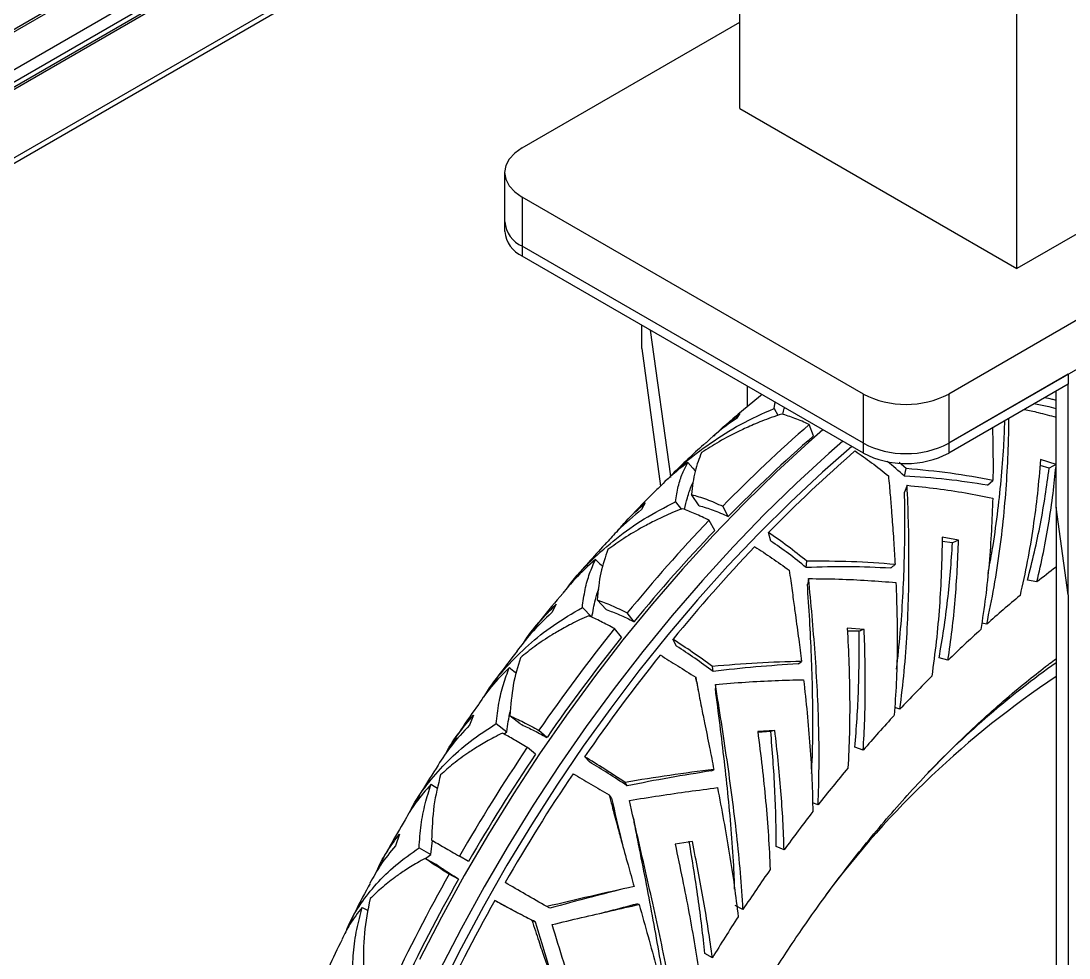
# Model space of a CAD drawing. Header units: millimetres. Extents: x 0 to 597, y 0 to 420.
# Drawn here: x 461.96 to 473.54, y 88.44 to 98.8 of the extents above; entities that cross this region are included whole.
import ezdxf

# ---------------------------------------------------------------- set-up
doc = ezdxf.new("R2010")
doc.units = ezdxf.units.MM

msp = doc.modelspace()

# ---------------------------------------------------------------- linework, layer by layer
at = {"color": 7, "linetype": 'Continuous', "lineweight": 25}
for p, q in [((472.968, 105.105), (413.1, 70.544)), ((472.945, 105.064), (413.077, 70.503)), ((472.827, 104.577), (413.031, 70.057)), ((472.945, 104.509), (413.077, 69.947)), ((472.945, 104.454), (413.077, 69.893)), ((472.968, 104.441), (413.1, 69.879)), ((413.066, 69.046), (472.934, 103.608)), ((472.968, 103.684), (413.1, 69.123)), ((469.904, 97.832), (469.904, 101.859)), ((472.968, 96.063), (472.968, 100.418)), ((467.5, 97.397), (469.904, 98.784)), ((478.437, 98.267), (472.214, 94.675)), ((469.904, 97.832), (472.968, 96.063)), ((476.033, 97.832), (472.968, 96.063)), ((478.437, 97.723), (472.214, 94.131)), ((467.305, 97.124), (467.305, 96.58)), ((471.271, 94.675), (467.5, 96.852)), ((467.5, 96.852), (467.5, 96.308)), ((467.305, 96.58), (467.305, 96.471)), ((471.271, 94.131), (467.5, 96.308)), ((467.5, 96.308), (467.5, 96.199)), ((471.271, 94.022), (467.5, 96.199)), ((468.82, 95.178), (468.82, 95.437)), ((468.915, 95.382), (469.137, 93.768)), ((468.82, 95.178), (469.03, 93.657)), ((473.534, 94.893), (472.214, 94.131)), ((473.534, 94.784), (472.214, 94.022)), ((473.534, 94.893), (473.534, 94.784)), ((473.534, 92.456), (473.534, 94.784)), ((470.151, 94.669), (470.137, 94.659)), ((471.271, 94.131), (471.271, 94.675)), ((472.214, 94.675), (472.214, 94.131)), ((473.401, 93.423), (473.401, 94.707)), ((470.283, 94.516), (470.297, 94.585)), ((469.904, 94.458), (469.868, 94.406)), ((470.283, 94.516), (470.327, 94.44)), ((470.72, 94.212), (470.673, 94.338)), ((471.271, 94.022), (471.271, 94.131)), ((472.214, 94.131), (472.214, 94.022)), ((471.745, 93.851), (471.667, 93.918)), ((473.325, 93.856), (473.224, 93.884)), ((473.403, 93.897), (473.23, 93.95)), ((469.139, 93.758), (469.139, 93.753)), ((471.724, 93.768), (471.745, 93.851)), ((469.456, 93.441), (469.37, 93.564)), ((468.86, 93.471), (468.819, 93.399)), ((469.194, 93.484), (469.259, 93.399)), ((469.777, 93.322), (469.717, 93.435)), ((473.534, 92.456), (473.401, 93.423)), ((473.401, 93.423), (473.401, 85.613)), ((469.628, 93.168), (469.566, 93.279)), ((470.247, 93.05), (470.222, 93.143)), ((472.257, 93.029), (472.141, 93.046)), ((472.324, 93.061), (472.143, 93.093)), ((470.639, 92.758), (470.646, 92.827)), ((473.189, 92.598), (473.085, 92.619)), ((467.873, 92.353), (467.828, 92.261)), ((468.428, 92.293), (468.328, 92.4)), ((473.534, 92.456), (473.534, 84.646)), ((468.164, 92.315), (468.27, 92.208)), ((468.736, 92.159), (468.661, 92.256)), ((472.635, 92.131), (472.579, 92.144)), ((468.597, 91.988), (468.52, 92.082)), ((471.28, 92.074), (471.093, 92.086)), ((471.224, 92.053), (471.095, 92.056)), ((469.206, 91.888), (469.166, 91.964)), ((469.611, 91.61), (469.604, 91.664)), ((472.206, 91.733), (472.108, 91.759)), ((469.43, 91.489), (469.446, 91.39)), ((469.635, 91.466), (469.635, 91.42)), ((471.675, 91.192), (471.617, 91.209)), ((466.961, 91.126), (466.916, 91.014)), ((467.477, 91.029), (467.364, 91.119)), ((467.212, 91.032), (467.331, 90.942)), ((467.773, 90.88), (467.684, 90.958)), ((467.298, 90.918), (467.331, 90.942)), ((470.292, 90.957), (470.103, 90.947)), ((470.247, 90.947), (470.104, 90.935)), ((467.647, 90.695), (467.556, 90.77)), ((471.269, 90.739), (471.176, 90.771)), ((468.243, 90.609), (468.19, 90.667)), ((468.66, 90.346), (468.639, 90.383)), ((470.771, 90.134), (470.709, 90.158)), ((466.143, 89.812), (466.099, 89.682)), ((466.489, 89.587), (466.507, 89.74)), ((469.381, 89.729), (469.19, 89.7)), ((466.359, 89.66), (466.489, 89.587)), ((466.429, 89.54), (466.489, 89.587)), ((466.907, 89.509), (466.806, 89.568)), ((470.395, 89.636), (470.307, 89.674)), ((466.795, 89.313), (466.692, 89.369)), ((465.729, 89.001), (465.797, 88.968)), ((467.265, 89.042), (467.197, 89.077)), ((467.804, 88.991), (467.772, 89.01)), ((468.792, 89.034), (468.768, 89.041)), ((469.94, 88.979), (469.855, 89.021)), ((469.602, 88.444), (469.518, 88.49))]:
    msp.add_line(p, q, dxfattribs=at)
at = {"color": 8, "linetype": 'Continuous', "lineweight": 25}
msp.add_line((469.991, 94.536), (469.991, 94.761), dxfattribs=at)
at = {"color": 7, "linetype": 'Continuous', "lineweight": 25, "flags": 128}
for points in [[(467.5, 97.397), (467.417, 97.338), (467.356, 97.272), (467.318, 97.199), (467.305, 97.124), (467.318, 97.049), (467.356, 96.977), (467.417, 96.911), (467.5, 96.852)], [(470.824, 94.28), (470.669, 94.144), (470.312, 93.815), (469.959, 93.472), (469.612, 93.113), (469.272, 92.741), (468.939, 92.355), (468.613, 91.958), (468.297, 91.548), (467.989, 91.127), (467.69, 90.697), (467.402, 90.257), (467.125, 89.809), (466.859, 89.354), (466.606, 88.892), (466.364, 88.424)], [(471.043, 94.154), (470.888, 94.018), (470.53, 93.689), (470.178, 93.346), (469.831, 92.987), (469.491, 92.615), (469.157, 92.229), (468.832, 91.831), (468.515, 91.422), (468.207, 91.001), (467.909, 90.571), (467.621, 90.131), (467.344, 89.683), (467.078, 89.228), (466.824, 88.766), (466.583, 88.298)], [(471.143, 94.096), (470.818, 93.811), (470.465, 93.48), (470.116, 93.135), (469.774, 92.775), (469.438, 92.401), (469.11, 92.014), (468.79, 91.615), (468.478, 91.205), (468.175, 90.784), (467.883, 90.353), (467.601, 89.914), (467.33, 89.467), (467.07, 89.012), (466.823, 88.551), (466.588, 88.086)], [(469.331, 93.919), (469.386, 93.856), (469.412, 93.826)], [(473.403, 93.897), (473.364, 93.876), (473.325, 93.856)], [(471.755, 93.666), (471.741, 93.629), (471.727, 93.591)], [(472.643, 93.668), (472.673, 93.694), (472.704, 93.72)], [(472.324, 93.061), (472.29, 93.045), (472.257, 93.029)], [(470.665, 92.635), (470.659, 92.604), (470.652, 92.573)], [(470.55, 91.692), (470.568, 91.706), (470.586, 91.72)], [(470.292, 90.957), (470.27, 90.952), (470.247, 90.947)], [(469.593, 90.511), (469.606, 90.518), (469.618, 90.526)], [(468.488, 90.209), (468.475, 90.228), (468.462, 90.246)], [(466.549, 89.474), (466.487, 89.508), (466.425, 89.542)], [(467.644, 88.842), (467.625, 88.851), (467.606, 88.86)]]:
    msp.add_lwpolyline(points, dxfattribs=at)
at = {"color": 7, "linetype": 'Continuous', "lineweight": 25}
for centre, radius, start, end in [((467.639, 96.613), 0.335, 185.6912, 245.6284), ((467.639, 96.504), 0.335, 185.6912, 245.6284), ((471.743, 95.585), 1.025, 242.6101, 297.3899), ((481.352, 82.063), 16.27, 131.0211, 135.6543), ((481.243, 82.116), 16.032, 131.0205, 135.6556), ((471.743, 95.041), 1.025, 242.6101, 297.3899), ((481.857, 81.771), 16.27, 131.0211, 135.6543), ((471.743, 94.932), 1.025, 242.6101, 297.3899), ((482.756, 80.7), 18.227, 136.3592, 140.6545), ((482.634, 80.766), 17.971, 136.3596, 140.6542), ((483.262, 80.409), 18.227, 136.3592, 140.6545), ((480.89, 82.913), 12.373, 127.2478, 128.4884), ((481.449, 82.232), 13.255, 129.583, 131.6824), ((483.853, 79.805), 19.643, 141.3161, 145.4026), ((482.016, 81.6), 14.103, 132.0557, 134.0707), ((483.715, 79.884), 19.366, 141.3164, 145.4026), ((484.359, 79.513), 19.643, 141.3161, 145.4026), ((479.549, 83.104), 10.573, 125.5557, 135.6731), ((479.138, 82.951), 10.339, 123.7038, 143.2312), ((482.732, 80.873), 15.124, 135.0533, 136.9762), ((483.258, 80.385), 15.841, 137.3202, 139.1846), ((484.455, 79.39), 20.374, 146.0417, 150.0293), ((484.304, 79.477), 20.083, 146.0417, 150.0297), ((483.847, 79.884), 16.615, 140.1016, 141.9078), ((484.96, 79.098), 20.374, 146.0417, 150.0293), ((484.211, 79.6), 17.077, 142.2304, 144.0049), ((484.398, 79.417), 20.311, 150.662, 154.6581), ((484.588, 79.328), 17.541, 144.8797, 146.6223), ((484.248, 79.503), 20.021, 150.6616, 154.6581), ((484.903, 79.125), 20.311, 150.662, 154.6581), ((484.791, 79.195), 17.784, 146.9362, 148.6619)]:
    msp.add_arc(centre, radius, start, end, dxfattribs=at)
for points, knots in [([(470.139, 94.657), (470.055, 94.59), (469.918, 94.481), (469.784, 94.361), (469.732, 94.315)], [0, 0, 0, 0, 0.612165, 1, 1, 1, 1]), ([(473.401, 94.512), (473.368, 94.521), (473.289, 94.543), (473.204, 94.556), (473.154, 94.565)], [0, 0, 0, 0, 0.413962, 1, 1, 1, 1]), ([(473.401, 94.604), (473.387, 94.608), (473.346, 94.62), (473.302, 94.628), (473.274, 94.634)], [0, 0, 0, 0, 0.351357, 1, 1, 1, 1]), ([(469.108, 93.733), (469.163, 93.788), (469.308, 93.933), (469.577, 94.136), (469.911, 94.348), (470.158, 94.459), (470.283, 94.516)], [0, 0, 0, 0, 0.166453, 0.439611, 0.715381, 1, 1, 1, 1]), ([(470.367, 94.454), (470.329, 94.441), (470.255, 94.416), (470.152, 94.377), (470.06, 94.339), (469.979, 94.303), (469.849, 94.242), (469.681, 94.155), (469.546, 94.068), (469.482, 94.027)], [0, 0, 0, 0, 0.120103, 0.23014, 0.330171, 0.420246, 0.5004, 0.764727, 1, 1, 1, 1]), ([(469.616, 94.21), (469.632, 94.226), (469.721, 94.316), (469.822, 94.394), (469.904, 94.458)], [0, 0, 0, 0, 0.180342, 1, 1, 1, 1]), ([(470.673, 94.338), (470.619, 94.362), (470.512, 94.41), (470.415, 94.44), (470.367, 94.454)], [0, 0, 0, 0, 0.500382, 1, 1, 1, 1]), ([(470.38, 94.45), (470.384, 94.473), (470.39, 94.501), (470.399, 94.522), (470.4, 94.525)], [0, 0, 0, 0, 0.847003, 1, 1, 1, 1]), ([(473.05, 94.505), (473.102, 94.494), (473.221, 94.469), (473.335, 94.437), (473.401, 94.419)], [0, 0, 0, 0, 0.4275755, 1, 1, 1, 1]), ([(469.868, 94.406), (469.767, 94.335), (469.65, 94.251), (469.547, 94.151), (469.533, 94.137)], [0, 0, 0, 0, 0.854639, 1, 1, 1, 1]), ([(472.635, 92.131), (472.663, 92.269), (472.72, 92.546), (472.783, 92.963), (472.83, 93.373), (472.861, 93.774), (472.877, 94.121), (472.879, 94.325), (472.88, 94.406)], [0, 0, 0, 0, 0.176705, 0.354443, 0.531239, 0.705897, 0.88223, 1, 1, 1, 1]), ([(472.649, 92.69), (472.665, 92.777), (472.707, 92.996), (472.754, 93.342), (472.796, 93.724), (472.823, 94.074), (472.832, 94.285), (472.836, 94.381)], [0, 0, 0, 0, 0.147083, 0.371572, 0.593071, 0.816406, 1, 1, 1, 1]), ([(472.697, 94.301), (472.698, 94.295), (472.699, 94.264), (472.702, 94.149), (472.705, 93.963), (472.704, 93.798), (472.704, 93.72)], [0, 0, 0, 0, 0.03396, 0.167521, 0.607953, 1, 1, 1, 1]), ([(469.531, 94.138), (469.522, 94.13), (469.396, 94.019), (469.263, 93.893), (469.142, 93.772), (469.133, 93.763)], [0, 0, 0, 0, 0.069862, 0.932383, 1, 1, 1, 1]), ([(469.482, 94.027), (469.455, 93.962), (469.402, 93.831), (469.381, 93.653), (469.37, 93.564)], [0, 0, 0, 0, 0.4995739, 1, 1, 1, 1]), ([(471.179, 94.046), (471.24, 94.004), (471.362, 93.919), (471.486, 93.821), (471.548, 93.772)], [0, 0, 0, 0, 0.500351, 1, 1, 1, 1]), ([(469.331, 93.919), (469.243, 93.852), (469.127, 93.762), (469.027, 93.656), (469.002, 93.63)], [0, 0, 0, 0, 0.755418, 1, 1, 1, 1]), ([(469.194, 93.484), (469.203, 93.542), (469.222, 93.657), (469.268, 93.801), (469.31, 93.88), (469.331, 93.919)], [0, 0, 0, 0, 0.339379, 0.672329, 1, 1, 1, 1]), ([(471.724, 93.768), (471.661, 93.825), (471.599, 93.881), (471.535, 93.93), (471.535, 93.93)], [0, 0, 0, 0, 0.997205, 1, 1, 1, 1]), ([(473.23, 93.95), (473.219, 93.825), (473.198, 93.581), (473.148, 93.204), (473.087, 92.826), (473.031, 92.574), (473.003, 92.447)], [0, 0, 0, 0, 0.255317, 0.500298, 0.750158, 1, 1, 1, 1]), ([(473.085, 92.619), (473.112, 92.723), (473.165, 92.93), (473.23, 93.242), (473.284, 93.552), (473.312, 93.755), (473.325, 93.856)], [0, 0, 0, 0, 0.250006, 0.499999, 0.75018, 1, 1, 1, 1]), ([(473.189, 92.598), (473.214, 92.707), (473.264, 92.925), (473.322, 93.252), (473.369, 93.57), (473.39, 93.775), (473.401, 93.873)], [0, 0, 0, 0, 0.254514, 0.509005, 0.763778, 1, 1, 1, 1]), ([(471.548, 93.772), (471.551, 93.736), (471.558, 93.665), (471.567, 93.561), (471.575, 93.465), (471.582, 93.378), (471.593, 93.236), (471.607, 93.043), (471.617, 92.872), (471.622, 92.792)], [0, 0, 0, 0, 0.120103, 0.23014, 0.330171, 0.420246, 0.500401, 0.764718, 1, 1, 1, 1]), ([(472.643, 93.668), (472.493, 93.691), (472.194, 93.738), (471.881, 93.758), (471.724, 93.768)], [0, 0, 0, 0, 0.500006, 1, 1, 1, 1]), ([(472.704, 93.72), (472.548, 93.748), (472.236, 93.806), (471.909, 93.836), (471.745, 93.851)], [0, 0, 0, 0, 0.499574, 1, 1, 1, 1]), ([(469.001, 93.632), (468.964, 93.596), (468.834, 93.468), (468.708, 93.333), (468.618, 93.236)], [0, 0, 0, 0, 0.284191, 1, 1, 1, 1]), ([(469.295, 93.399), (469.305, 93.442), (469.326, 93.542), (469.359, 93.64), (469.386, 93.69), (469.391, 93.699)], [0, 0, 0, 0, 0.390502, 0.884896, 1, 1, 1, 1]), ([(471.675, 91.192), (471.692, 91.331), (471.725, 91.61), (471.756, 92.034), (471.773, 92.453), (471.777, 92.866), (471.771, 93.274), (471.76, 93.534), (471.755, 93.666)], [0, 0, 0, 0, 0.16604, 0.333056, 0.499181, 0.663302, 0.828993, 1, 1, 1, 1]), ([(471.755, 93.666), (471.865, 93.655), (472.083, 93.633), (472.399, 93.584), (472.601, 93.544), (472.701, 93.524)], [0, 0, 0, 0, 0.339381, 0.672331, 1, 1, 1, 1]), ([(469.37, 93.564), (469.424, 93.548), (469.532, 93.518), (469.655, 93.463), (469.717, 93.435)], [0, 0, 0, 0, 0.49825, 1, 1, 1, 1]), ([(471.638, 91.635), (471.653, 91.767), (471.682, 92.033), (471.709, 92.431), (471.725, 92.826), (471.731, 93.216), (471.728, 93.465), (471.727, 93.591)], [0, 0, 0, 0, 0.195835, 0.396536, 0.594558, 0.794225, 1, 1, 1, 1]), ([(472.701, 93.524), (472.697, 93.405), (472.689, 93.167), (472.662, 92.8), (472.625, 92.434), (472.587, 92.191), (472.569, 92.072)], [0, 0, 0, 0, 0.250635, 0.50017, 0.755307, 1, 1, 1, 1]), ([(467.992, 92.525), (468.002, 92.538), (468.082, 92.651), (468.262, 92.838), (468.537, 93.084), (468.845, 93.303), (469.077, 93.423), (469.194, 93.484)], [0, 0, 0, 0, 0.032397, 0.273415, 0.511517, 0.751906, 1, 1, 1, 1]), ([(468.819, 93.399), (468.728, 93.324), (468.59, 93.21), (468.473, 93.077), (468.433, 93.031)], [0, 0, 0, 0, 0.654723, 1, 1, 1, 1]), ([(469.271, 93.408), (469.235, 93.394), (469.165, 93.366), (469.068, 93.323), (468.982, 93.282), (468.905, 93.243), (468.784, 93.179), (468.629, 93.087), (468.505, 92.997), (468.447, 92.955)], [0, 0, 0, 0, 0.120104, 0.230138, 0.330168, 0.420242, 0.500397, 0.764726, 1, 1, 1, 1]), ([(468.558, 93.168), (468.586, 93.201), (468.679, 93.31), (468.786, 93.405), (468.86, 93.471)], [0, 0, 0, 0, 0.3092342, 1, 1, 1, 1]), ([(469.566, 93.279), (469.513, 93.305), (469.408, 93.356), (469.317, 93.391), (469.271, 93.408)], [0, 0, 0, 0, 0.500385, 1, 1, 1, 1]), ([(469.456, 93.441), (469.506, 93.427), (469.606, 93.398), (469.72, 93.347), (469.777, 93.322)], [0, 0, 0, 0, 0.498684, 1, 1, 1, 1]), ([(470.646, 92.827), (470.575, 92.884), (470.433, 92.998), (470.292, 93.095), (470.222, 93.143)], [0, 0, 0, 0, 0.49825, 1, 1, 1, 1]), ([(470.639, 92.758), (470.574, 92.81), (470.442, 92.916), (470.312, 93.005), (470.247, 93.05)], [0, 0, 0, 0, 0.49867, 1, 1, 1, 1]), ([(472.143, 93.093), (472.14, 92.964), (472.135, 92.711), (472.113, 92.325), (472.079, 91.941), (472.045, 91.685), (472.027, 91.557)], [0, 0, 0, 0, 0.255317, 0.500295, 0.750159, 1, 1, 1, 1]), ([(472.206, 91.733), (472.222, 91.844), (472.254, 92.065), (472.287, 92.399), (472.311, 92.732), (472.319, 92.951), (472.324, 93.061)], [0, 0, 0, 0, 0.249914, 0.499816, 0.74999, 1, 1, 1, 1]), ([(468.431, 93.033), (468.312, 92.904), (468.187, 92.768), (468.069, 92.623), (468.064, 92.616)], [0, 0, 0, 0, 0.95174, 1, 1, 1, 1]), ([(468.447, 92.955), (468.418, 92.874), (468.359, 92.71), (468.339, 92.503), (468.328, 92.4)], [0, 0, 0, 0, 0.499574, 1, 1, 1, 1]), ([(470.071, 92.988), (470.134, 92.947), (470.259, 92.865), (470.388, 92.773), (470.452, 92.727)], [0, 0, 0, 0, 0.500354, 1, 1, 1, 1]), ([(472.108, 91.759), (472.126, 91.865), (472.163, 92.076), (472.204, 92.396), (472.236, 92.714), (472.25, 92.924), (472.257, 93.029)], [0, 0, 0, 0, 0.250003, 0.499996, 0.750183, 1, 1, 1, 1]), ([(468.31, 92.846), (468.232, 92.777), (468.101, 92.66), (467.992, 92.527), (467.948, 92.473)], [0, 0, 0, 0, 0.596439, 1, 1, 1, 1]), ([(468.164, 92.315), (468.173, 92.383), (468.192, 92.517), (468.241, 92.694), (468.287, 92.796), (468.31, 92.846)], [0, 0, 0, 0, 0.339379, 0.672333, 1, 1, 1, 1]), ([(468.31, 92.846), (468.33, 92.827), (468.357, 92.801), (468.384, 92.776), (468.39, 92.77)], [0, 0, 0, 0, 0.7543768, 1, 1, 1, 1]), ([(471.622, 92.792), (471.462, 92.804), (471.142, 92.827), (470.811, 92.827), (470.646, 92.827)], [0, 0, 0, 0, 0.4995739, 1, 1, 1, 1]), ([(470.452, 92.727), (470.457, 92.688), (470.467, 92.614), (470.482, 92.507), (470.496, 92.408), (470.508, 92.318), (470.528, 92.172), (470.555, 91.975), (470.576, 91.802), (470.586, 91.72)], [0, 0, 0, 0, 0.120104, 0.230138, 0.330168, 0.420242, 0.500398, 0.764717, 1, 1, 1, 1]), ([(471.573, 92.751), (471.42, 92.757), (471.113, 92.771), (470.797, 92.762), (470.639, 92.758)], [0, 0, 0, 0, 0.500009, 1, 1, 1, 1]), ([(471.573, 92.751), (471.581, 92.758), (471.597, 92.771), (471.614, 92.785), (471.622, 92.792)], [0, 0, 0, 0, 0.499997, 1, 1, 1, 1]), ([(470.771, 90.134), (470.775, 90.272), (470.784, 90.549), (470.78, 90.972), (470.764, 91.394), (470.738, 91.812), (470.705, 92.229), (470.679, 92.498), (470.665, 92.635)], [0, 0, 0, 0, 0.1660405, 0.3330572, 0.4991845, 0.6633019, 0.8289958, 1, 1, 1, 1]), ([(470.665, 92.635), (470.777, 92.634), (470.997, 92.632), (471.32, 92.616), (471.528, 92.6), (471.631, 92.592)], [0, 0, 0, 0, 0.339379, 0.672329, 1, 1, 1, 1]), ([(471.631, 92.592), (471.636, 92.47), (471.644, 92.227), (471.646, 91.855), (471.637, 91.486), (471.62, 91.243), (471.612, 91.124)], [0, 0, 0, 0, 0.2506309, 0.5001647, 0.7553129, 1, 1, 1, 1]), ([(467.949, 92.472), (467.866, 92.376), (467.749, 92.24), (467.64, 92.094), (467.609, 92.052)], [0, 0, 0, 0, 0.710901, 1, 1, 1, 1]), ([(468.27, 92.208), (468.281, 92.275), (468.3, 92.386), (468.332, 92.482), (468.345, 92.52)], [0, 0, 0, 0, 0.601239, 1, 1, 1, 1]), ([(470.698, 90.481), (470.7, 90.511), (470.709, 90.675), (470.713, 90.977), (470.711, 91.383), (470.698, 91.785), (470.678, 92.184), (470.661, 92.442), (470.652, 92.573)], [0, 0, 0, 0, 0.042496, 0.234701, 0.425699, 0.614157, 0.804174, 1, 1, 1, 1]), ([(467.512, 91.923), (467.514, 91.925), (467.563, 92.006), (467.681, 92.152), (467.809, 92.286), (467.873, 92.353)], [0, 0, 0, 0, 0.017243, 0.508767, 1, 1, 1, 1]), ([(468.328, 92.4), (468.379, 92.381), (468.481, 92.344), (468.601, 92.285), (468.661, 92.256)], [0, 0, 0, 0, 0.498245, 1, 1, 1, 1]), ([(467.077, 91.329), (467.089, 91.35), (467.159, 91.468), (467.321, 91.661), (467.563, 91.905), (467.841, 92.126), (468.055, 92.252), (468.164, 92.315)], [0, 0, 0, 0, 0.050895, 0.287298, 0.520854, 0.756647, 1, 1, 1, 1]), ([(467.828, 92.261), (467.748, 92.185), (467.606, 92.052), (467.491, 91.899), (467.44, 91.833)], [0, 0, 0, 0, 0.5638707, 1, 1, 1, 1]), ([(468.428, 92.293), (468.475, 92.275), (468.569, 92.241), (468.681, 92.187), (468.736, 92.159)], [0, 0, 0, 0, 0.498685, 1, 1, 1, 1]), ([(468.236, 92.225), (468.202, 92.21), (468.136, 92.18), (468.046, 92.135), (467.966, 92.092), (467.895, 92.052), (467.784, 91.986), (467.642, 91.892), (467.531, 91.803), (467.479, 91.761)], [0, 0, 0, 0, 0.120104, 0.230137, 0.33017, 0.420241, 0.500398, 0.764732, 1, 1, 1, 1]), ([(468.52, 92.082), (468.469, 92.11), (468.366, 92.164), (468.279, 92.205), (468.236, 92.225)], [0, 0, 0, 0, 0.500386, 1, 1, 1, 1]), ([(471.093, 92.086), (471.1, 91.955), (471.113, 91.698), (471.121, 91.309), (471.119, 90.923), (471.107, 90.669), (471.1, 90.541)], [0, 0, 0, 0, 0.255318, 0.500302, 0.750163, 1, 1, 1, 1]), ([(471.176, 90.771), (471.185, 90.877), (471.204, 91.089), (471.218, 91.41), (471.226, 91.733), (471.225, 91.946), (471.224, 92.053)], [0, 0, 0, 0, 0.250001, 0.500006, 0.750177, 1, 1, 1, 1]), ([(471.28, 92.074), (471.27, 92.071), (471.252, 92.064), (471.233, 92.056), (471.224, 92.053)], [0, 0, 0, 0, 0.499996, 1, 1, 1, 1]), ([(471.269, 90.739), (471.275, 90.849), (471.288, 91.07), (471.293, 91.405), (471.291, 91.741), (471.284, 91.963), (471.28, 92.074)], [0, 0, 0, 0, 0.249919, 0.499816, 0.749985, 1, 1, 1, 1]), ([(469.604, 91.664), (469.53, 91.717), (469.382, 91.824), (469.238, 91.917), (469.166, 91.964)], [0, 0, 0, 0, 0.498245, 1, 1, 1, 1]), ([(469.611, 91.61), (469.543, 91.659), (469.405, 91.758), (469.273, 91.845), (469.206, 91.888)], [0, 0, 0, 0, 0.49867, 1, 1, 1, 1]), ([(467.442, 91.832), (467.365, 91.733), (467.253, 91.59), (467.149, 91.438), (467.117, 91.39)], [0, 0, 0, 0, 0.688267, 1, 1, 1, 1]), ([(469.026, 91.791), (469.089, 91.751), (469.217, 91.673), (469.35, 91.587), (469.417, 91.544)], [0, 0, 0, 0, 0.500355, 1, 1, 1, 1]), ([(467.479, 91.761), (467.449, 91.663), (467.39, 91.468), (467.373, 91.235), (467.364, 91.119)], [0, 0, 0, 0, 0.4995745, 1, 1, 1, 1]), ([(470.586, 91.72), (470.424, 91.715), (470.099, 91.706), (469.769, 91.678), (469.604, 91.664)], [0, 0, 0, 0, 0.499574, 1, 1, 1, 1]), ([(470.55, 91.692), (470.394, 91.682), (470.084, 91.663), (469.769, 91.627), (469.611, 91.61)], [0, 0, 0, 0, 0.500009, 1, 1, 1, 1]), ([(469.959, 87.757), (470.03, 87.878), (470.131, 88.05), (470.287, 88.299), (470.424, 88.512), (470.591, 88.762), (470.773, 89.019), (470.967, 89.284), (471.173, 89.551), (471.389, 89.817), (471.613, 90.079), (471.844, 90.337), (472.082, 90.587), (472.324, 90.83), (472.571, 91.063), (472.821, 91.285), (473.059, 91.486), (473.215, 91.607), (473.286, 91.662)], [0, 0, 0, 0, 0.07793, 0.109908, 0.162924, 0.217994, 0.27706, 0.338663, 0.402204, 0.467201, 0.533312, 0.600277, 0.6679, 0.736024, 0.804526, 0.873305, 0.942278, 1, 1, 1, 1]), ([(473.286, 91.662), (473.3, 91.673), (473.338, 91.704), (473.376, 91.732), (473.401, 91.75)], [0, 0, 0, 0, 0.3634936, 1, 1, 1, 1]), ([(467.357, 91.653), (467.289, 91.584), (467.163, 91.458), (467.063, 91.315), (467.018, 91.25)], [0, 0, 0, 0, 0.541865, 1, 1, 1, 1]), ([(467.212, 91.032), (467.221, 91.109), (467.238, 91.261), (467.287, 91.468), (467.334, 91.591), (467.357, 91.653)], [0, 0, 0, 0, 0.339379, 0.672331, 1, 1, 1, 1]), ([(467.357, 91.653), (467.379, 91.635), (467.405, 91.615), (467.431, 91.595), (467.435, 91.592)], [0, 0, 0, 0, 0.846403, 1, 1, 1, 1]), ([(469.417, 91.544), (469.424, 91.504), (469.439, 91.428), (469.46, 91.318), (469.48, 91.218), (469.498, 91.126), (469.528, 90.979), (469.568, 90.78), (469.602, 90.607), (469.618, 90.526)], [0, 0, 0, 0, 0.120104, 0.230137, 0.330171, 0.420241, 0.500398, 0.764723, 1, 1, 1, 1]), ([(469.43, 91.489), (469.428, 91.498), (469.423, 91.516), (469.419, 91.534), (469.417, 91.544)], [0, 0, 0, 0, 0.500021, 1, 1, 1, 1]), ([(469.635, 91.466), (469.747, 91.475), (469.967, 91.493), (470.294, 91.509), (470.505, 91.515), (470.61, 91.518)], [0, 0, 0, 0, 0.339379, 0.672333, 1, 1, 1, 1]), ([(469.94, 88.979), (469.931, 89.113), (469.914, 89.383), (469.873, 89.799), (469.822, 90.216), (469.764, 90.634), (469.701, 91.053), (469.657, 91.327), (469.635, 91.466)], [0, 0, 0, 0, 0.166038, 0.333059, 0.499181, 0.663302, 0.828994, 1, 1, 1, 1]), ([(470.61, 91.518), (470.624, 91.396), (470.651, 91.151), (470.682, 90.781), (470.704, 90.415), (470.71, 90.176), (470.712, 90.059)], [0, 0, 0, 0, 0.250638, 0.500164, 0.755313, 1, 1, 1, 1]), ([(469.848, 89.204), (469.846, 89.274), (469.839, 89.475), (469.815, 89.814), (469.779, 90.217), (469.735, 90.619), (469.686, 91.022), (469.652, 91.286), (469.635, 91.42)], [0, 0, 0, 0, 0.096205, 0.277623, 0.457911, 0.635797, 0.815155, 1, 1, 1, 1]), ([(467.019, 91.249), (466.952, 91.155), (466.847, 91.01), (466.752, 90.857), (466.718, 90.803)], [0, 0, 0, 0, 0.643226, 1, 1, 1, 1]), ([(466.647, 90.688), (466.652, 90.698), (466.695, 90.782), (466.796, 90.931), (466.906, 91.061), (466.961, 91.126)], [0, 0, 0, 0, 0.061692, 0.530985, 1, 1, 1, 1]), ([(467.331, 90.942), (467.34, 91.018), (467.35, 91.1), (467.369, 91.174), (467.371, 91.179)], [0, 0, 0, 0, 0.929303, 1, 1, 1, 1]), ([(467.364, 91.119), (467.412, 91.097), (467.508, 91.052), (467.626, 90.99), (467.684, 90.958)], [0, 0, 0, 0, 0.498247, 1, 1, 1, 1]), ([(466.259, 90.058), (466.271, 90.082), (466.327, 90.198), (466.464, 90.387), (466.672, 90.623), (466.919, 90.841), (467.113, 90.968), (467.212, 91.032)], [0, 0, 0, 0, 0.061003, 0.294892, 0.525958, 0.75924, 1, 1, 1, 1]), ([(466.916, 91.014), (466.846, 90.94), (466.716, 90.802), (466.616, 90.647), (466.569, 90.574)], [0, 0, 0, 0, 0.532891, 1, 1, 1, 1]), ([(467.477, 91.029), (467.521, 91.008), (467.61, 90.967), (467.719, 90.909), (467.773, 90.88)], [0, 0, 0, 0, 0.498685, 1, 1, 1, 1]), ([(467.281, 90.928), (467.249, 90.912), (467.189, 90.881), (467.106, 90.835), (467.032, 90.792), (466.968, 90.752), (466.868, 90.686), (466.74, 90.594), (466.643, 90.507), (466.597, 90.467)], [0, 0, 0, 0, 0.120104, 0.230138, 0.330177, 0.420248, 0.500397, 0.764732, 1, 1, 1, 1]), ([(467.556, 90.77), (467.506, 90.799), (467.405, 90.857), (467.322, 90.904), (467.281, 90.928)], [0, 0, 0, 0, 0.500387, 1, 1, 1, 1]), ([(470.103, 90.947), (470.12, 90.816), (470.152, 90.559), (470.192, 90.173), (470.223, 89.793), (470.235, 89.544), (470.24, 89.42)], [0, 0, 0, 0, 0.255318, 0.500297, 0.750155, 1, 1, 1, 1]), ([(470.307, 89.674), (470.306, 89.778), (470.306, 89.987), (470.293, 90.305), (470.274, 90.626), (470.256, 90.84), (470.247, 90.947)], [0, 0, 0, 0, 0.249999, 0.499999, 0.750182, 1, 1, 1, 1]), ([(470.395, 89.636), (470.391, 89.744), (470.383, 89.96), (470.36, 90.29), (470.33, 90.623), (470.305, 90.845), (470.292, 90.957)], [0, 0, 0, 0, 0.249914, 0.499819, 0.749981, 1, 1, 1, 1]), ([(468.639, 90.383), (468.563, 90.432), (468.409, 90.532), (468.263, 90.622), (468.19, 90.667)], [0, 0, 0, 0, 0.498247, 1, 1, 1, 1]), ([(466.571, 90.573), (466.507, 90.475), (466.409, 90.324), (466.32, 90.167), (466.288, 90.112)], [0, 0, 0, 0, 0.647484, 1, 1, 1, 1]), ([(468.66, 90.346), (468.589, 90.392), (468.446, 90.484), (468.311, 90.567), (468.243, 90.609)], [0, 0, 0, 0, 0.498671, 1, 1, 1, 1]), ([(469.618, 90.526), (469.455, 90.505), (469.13, 90.464), (468.803, 90.41), (468.639, 90.383)], [0, 0, 0, 0, 0.4995745, 1, 1, 1, 1]), ([(469.593, 90.511), (469.437, 90.486), (469.127, 90.437), (468.816, 90.376), (468.66, 90.346)], [0, 0, 0, 0, 0.5000091, 1, 1, 1, 1]), ([(466.597, 90.467), (466.569, 90.354), (466.512, 90.13), (466.502, 89.874), (466.497, 89.746)], [0, 0, 0, 0, 0.4995767, 1, 1, 1, 1]), ([(468.061, 90.479), (468.126, 90.441), (468.256, 90.366), (468.393, 90.286), (468.462, 90.246)], [0, 0, 0, 0, 0.500356, 1, 1, 1, 1]), ([(466.492, 90.362), (466.433, 90.297), (466.323, 90.173), (466.242, 90.035), (466.204, 89.97)], [0, 0, 0, 0, 0.5287448, 1, 1, 1, 1]), ([(466.359, 89.66), (466.365, 89.745), (466.378, 89.914), (466.423, 90.148), (466.469, 90.291), (466.492, 90.362)], [0, 0, 0, 0, 0.3393779, 0.6723316, 1, 1, 1, 1]), ([(466.492, 90.362), (466.515, 90.348), (466.539, 90.332), (466.564, 90.317), (466.565, 90.317)], [0, 0, 0, 0, 0.9610601, 1, 1, 1, 1]), ([(468.684, 90.183), (468.794, 90.201), (469.013, 90.237), (469.339, 90.283), (469.552, 90.311), (469.658, 90.325)], [0, 0, 0, 0, 0.339379, 0.672331, 1, 1, 1, 1]), ([(469.658, 90.325), (469.681, 90.203), (469.727, 89.962), (469.79, 89.598), (469.845, 89.242), (469.873, 89.011), (469.887, 88.898)], [0, 0, 0, 0, 0.250634, 0.500174, 0.755309, 1, 1, 1, 1]), ([(468.462, 90.246), (468.472, 90.206), (468.491, 90.13), (468.52, 90.019), (468.547, 89.918), (468.571, 89.827), (468.611, 89.679), (468.666, 89.482), (468.714, 89.312), (468.736, 89.232)], [0, 0, 0, 0, 0.120104, 0.230138, 0.330177, 0.420248, 0.500398, 0.764723, 1, 1, 1, 1]), ([(468.488, 90.209), (468.524, 90.048), (468.562, 89.878), (468.604, 89.706), (468.607, 89.697)], [0, 0, 0, 0, 0.948394, 1, 1, 1, 1]), ([(469.199, 87.748), (469.177, 87.877), (469.133, 88.135), (469.053, 88.536), (468.966, 88.943), (468.874, 89.353), (468.778, 89.768), (468.716, 90.043), (468.684, 90.183)], [0, 0, 0, 0, 0.166042, 0.333058, 0.499182, 0.663302, 0.828995, 1, 1, 1, 1]), ([(466.206, 89.969), (466.148, 89.873), (466.056, 89.721), (465.974, 89.563), (465.944, 89.505)], [0, 0, 0, 0, 0.630594, 1, 1, 1, 1]), ([(468.727, 89.991), (468.729, 89.984), (468.732, 89.969), (468.735, 89.954), (468.737, 89.947)], [0, 0, 0, 0, 0.500067, 1, 1, 1, 1]), ([(469.115, 87.82), (469.099, 87.938), (469.066, 88.182), (469.003, 88.563), (468.931, 88.957), (468.855, 89.353), (468.789, 89.684), (468.75, 89.881), (468.737, 89.947)], [0, 0, 0, 0, 0.173087, 0.358386, 0.542526, 0.724212, 0.907409, 1, 1, 1, 1]), ([(465.888, 89.393), (465.893, 89.405), (465.925, 89.486), (466.006, 89.628), (466.097, 89.751), (466.143, 89.812)], [0, 0, 0, 0, 0.078303, 0.539301, 1, 1, 1, 1]), ([(466.497, 89.746), (466.542, 89.72), (466.633, 89.667), (466.748, 89.601), (466.806, 89.568)], [0, 0, 0, 0, 0.498247, 1, 1, 1, 1]), ([(469.19, 89.7), (469.217, 89.571), (469.271, 89.318), (469.344, 88.942), (469.41, 88.573), (469.446, 88.334), (469.464, 88.214)], [0, 0, 0, 0, 0.2553142, 0.5002972, 0.7501592, 1, 1, 1, 1]), ([(469.518, 88.49), (469.508, 88.59), (469.487, 88.792), (469.445, 89.102), (469.398, 89.416), (469.363, 89.627), (469.345, 89.732)], [0, 0, 0, 0, 0.2500047, 0.4999963, 0.7501753, 1, 1, 1, 1]), ([(469.602, 88.444), (469.587, 88.548), (469.558, 88.756), (469.505, 89.076), (469.446, 89.401), (469.402, 89.62), (469.381, 89.729)], [0, 0, 0, 0, 0.249917, 0.499818, 0.749981, 1, 1, 1, 1]), ([(465.553, 88.737), (465.561, 88.759), (465.601, 88.866), (465.711, 89.043), (465.883, 89.265), (466.096, 89.473), (466.27, 89.597), (466.359, 89.66)], [0, 0, 0, 0, 0.0610938, 0.294965, 0.5260061, 0.7592636, 1, 1, 1, 1]), ([(466.099, 89.682), (466.04, 89.612), (465.931, 89.481), (465.853, 89.336), (465.816, 89.269)], [0, 0, 0, 0, 0.532953, 1, 1, 1, 1]), ([(466.425, 89.542), (466.397, 89.526), (466.342, 89.496), (466.266, 89.45), (466.2, 89.408), (466.142, 89.369), (466.053, 89.305), (465.941, 89.217), (465.857, 89.136), (465.818, 89.098)], [0, 0, 0, 0, 0.120104, 0.230138, 0.330175, 0.420241, 0.500405, 0.764726, 1, 1, 1, 1]), ([(466.692, 89.369), (466.643, 89.399), (466.544, 89.461), (466.465, 89.515), (466.425, 89.542)], [0, 0, 0, 0, 0.500387, 1, 1, 1, 1]), ([(466.795, 89.313), (466.75, 89.341), (466.658, 89.398), (466.585, 89.449), (466.549, 89.474)], [0, 0, 0, 0, 0.499992, 1, 1, 1, 1]), ([(465.819, 89.267), (465.763, 89.165), (465.677, 89.009), (465.603, 88.849), (465.578, 88.794)], [0, 0, 0, 0, 0.658098, 1, 1, 1, 1]), ([(467.772, 89.01), (467.693, 89.055), (467.534, 89.147), (467.385, 89.233), (467.311, 89.276)], [0, 0, 0, 0, 0.498247, 1, 1, 1, 1]), ([(468.736, 89.232), (468.575, 89.196), (468.252, 89.125), (467.932, 89.048), (467.772, 89.01)], [0, 0, 0, 0, 0.4995767, 1, 1, 1, 1]), ([(468.605, 89.202), (468.49, 89.173), (468.221, 89.106), (467.956, 89.033), (467.804, 88.991)], [0, 0, 0, 0, 0.427876, 1, 1, 1, 1]), ([(465.729, 89.001), (465.681, 88.94), (465.593, 88.828), (465.534, 88.705), (465.507, 88.649)], [0, 0, 0, 0, 0.54187, 1, 1, 1, 1]), ([(465.62, 88.225), (465.623, 88.317), (465.629, 88.5), (465.666, 88.759), (465.709, 88.92), (465.729, 89.001)], [0, 0, 0, 0, 0.3393795, 0.6723308, 1, 1, 1, 1]), ([(465.818, 89.098), (465.793, 88.973), (465.742, 88.721), (465.743, 88.446), (465.743, 88.308)], [0, 0, 0, 0, 0.499576, 1, 1, 1, 1]), ([(467.197, 89.077), (467.263, 89.041), (467.395, 88.97), (467.536, 88.897), (467.606, 88.86)], [0, 0, 0, 0, 0.500356, 1, 1, 1, 1]), ([(467.265, 89.042), (467.326, 89.009), (467.448, 88.943), (467.579, 88.875), (467.644, 88.842)], [0, 0, 0, 0, 0.499992, 1, 1, 1, 1]), ([(467.831, 88.811), (467.939, 88.837), (468.153, 88.889), (468.476, 88.963), (468.687, 89.011), (468.792, 89.034)], [0, 0, 0, 0, 0.3393779, 0.6723316, 1, 1, 1, 1]), ([(468.375, 88.939), (468.406, 88.947), (468.538, 88.982), (468.669, 89.016), (468.768, 89.041)], [0, 0, 0, 0, 0.237393, 1, 1, 1, 1]), ([(468.792, 89.034), (468.825, 88.916), (468.891, 88.681), (468.987, 88.33), (469.076, 87.989), (469.127, 87.77), (469.152, 87.663)], [0, 0, 0, 0, 0.250641, 0.500171, 0.755311, 1, 1, 1, 1]), ([(467.606, 88.86), (467.619, 88.82), (467.644, 88.744), (467.68, 88.634), (467.714, 88.534), (467.746, 88.444), (467.797, 88.299), (467.866, 88.106), (467.928, 87.941), (467.957, 87.863)], [0, 0, 0, 0, 0.120104, 0.230139, 0.330175, 0.420241, 0.500405, 0.764717, 1, 1, 1, 1]), ([(467.644, 88.842), (467.692, 88.681), (467.785, 88.368), (467.89, 88.058), (467.942, 87.907)], [0, 0, 0, 0, 0.515121, 1, 1, 1, 1]), ([(468.561, 86.466), (468.526, 86.587), (468.455, 86.829), (468.337, 87.209), (468.212, 87.598), (468.085, 87.994), (467.956, 88.399), (467.873, 88.672), (467.831, 88.811)], [0, 0, 0, 0, 0.166042, 0.333057, 0.499185, 0.663303, 0.828995, 1, 1, 1, 1]), ([(465.509, 88.648), (465.457, 88.544), (465.379, 88.388), (465.312, 88.229), (465.29, 88.176)], [0, 0, 0, 0, 0.665652, 1, 1, 1, 1])]:
    msp.add_open_spline(points, degree=3, knots=knots, dxfattribs=at)

doc.saveas('drawing.dxf')
